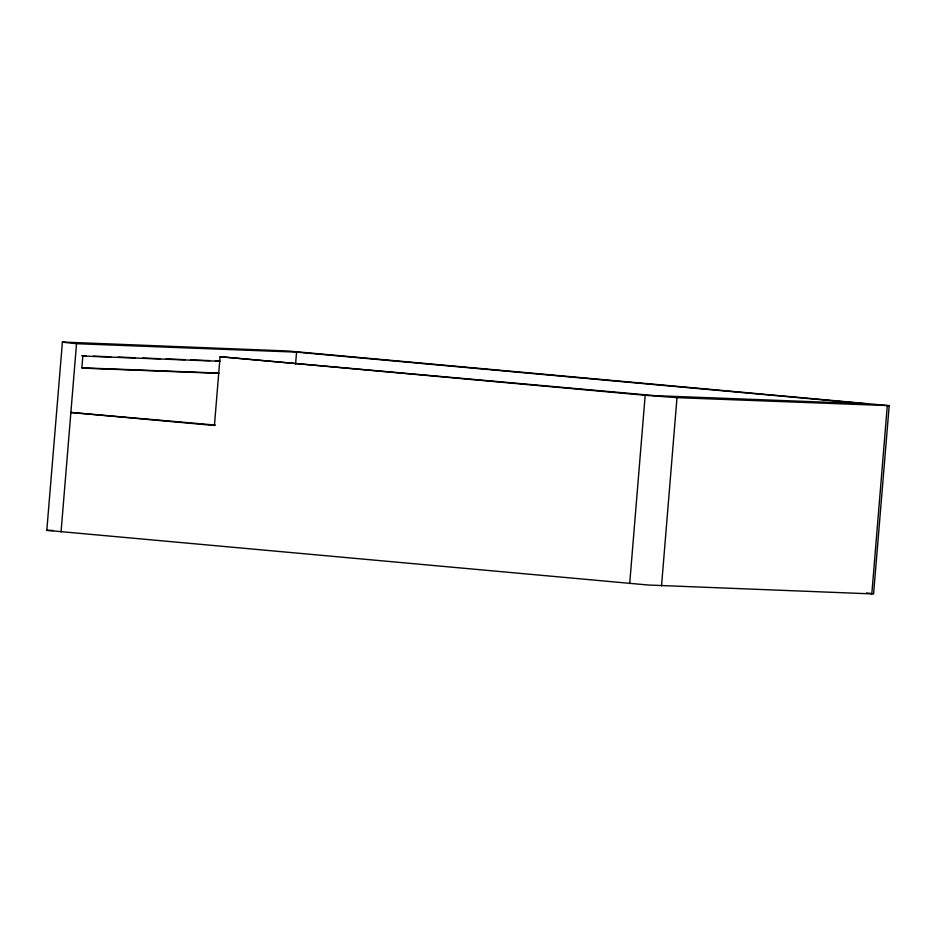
<?xml version="1.0" encoding="UTF-8"?>
<svg xmlns="http://www.w3.org/2000/svg" width="936" height="936" viewBox="0 0 936 936"><rect width="100%" height="100%" fill="white"/><g stroke="black" fill="none" stroke-linecap="round" stroke-linejoin="round"><path stroke-width="1.4" d="M46.8 530.361L62.419 342.038L287.82 350.988L889.2 405.639L873.58 593.962L648.18 585.012L46.8 530.361L53.095 530.455M61.062 531.917L76.53 343.699L296.56 352.135L865.203 403.72L654.919 395.647L220.077 356.721L214.426 425.494L70.879 412.472L215.456 425.073M295.565 364.198L296.56 352.135M629.706 583.491L645.185 395.273L220.077 356.721M661.53 585.866L676.997 397.66L889.2 405.639M871.814 593.927L887.293 405.721M81.678 355.703L86.042 355.867M93.307 356.148L110.752 356.815M118.03 357.096L135.474 357.763M142.74 358.043L160.185 358.71M166 358.933L184.895 359.658M190.71 359.892L209.617 360.617M215.432 360.84L219.796 361.003M219.796 361.296L82.836 356.043L81.853 368.105L218.813 373.359M82.146 367.825L218.802 373.066M676.997 397.66L645.185 395.273M76.53 343.699L62.279 342.155M866.303 592.956L871.229 593.494"/></g></svg>
